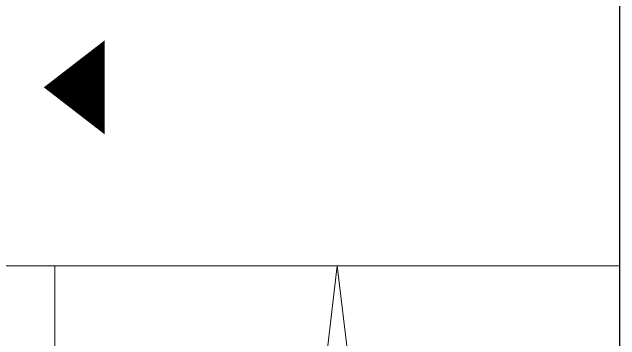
# Model space of a CAD drawing. Header units: millimetres. Extents: x 589 to 1175, y -455 to -172.
# Drawn here: x 965.911 to 969.138, y -363.893 to -362.15 of the extents above; entities that cross this region are included whole.
import ezdxf

# ---------------------------------------------------------------- set-up
doc = ezdxf.new("R2010")
doc.units = ezdxf.units.MM
for name, color, linetype in [('pohled', 4, 'Continuous'), ('stafaz', 252, 'Continuous'), ('ZARIZOVAKY', 251, 'Continuous')]:
    doc.layers.add(name, color=color, linetype=linetype)

msp = doc.modelspace()

# ---------------------------------------------------------------- linework, layer by layer
at = {"layer": 'pohled'}
msp.add_line((969.1377, -375.9998), (969.1377, -341.4998), dxfattribs=at)
at = {"layer": 'stafaz', "linetype": 'Continuous'}
msp.add_lwpolyline([(966.0792, -362.5498, 0, 0.5, 0), (966.4024, -362.5498, 0, 0, 0)], format="xyseb", dxfattribs=at)
at = {"layer": 'ZARIZOVAKY', "linetype": 'Continuous', "lineweight": 0}
for p, q in [((966.1377, -363.4998), (965.8377, -363.4998)), ((966.1377, -363.4998), (969.1377, -363.4998)), ((966.1377, -375.9998), (967.6377, -363.4998)), ((966.1377, -375.9998), (966.1377, -363.4998)), ((967.6377, -363.4998), (969.1377, -375.9998))]:
    msp.add_line(p, q, dxfattribs=at)

doc.saveas('drawing.dxf')
